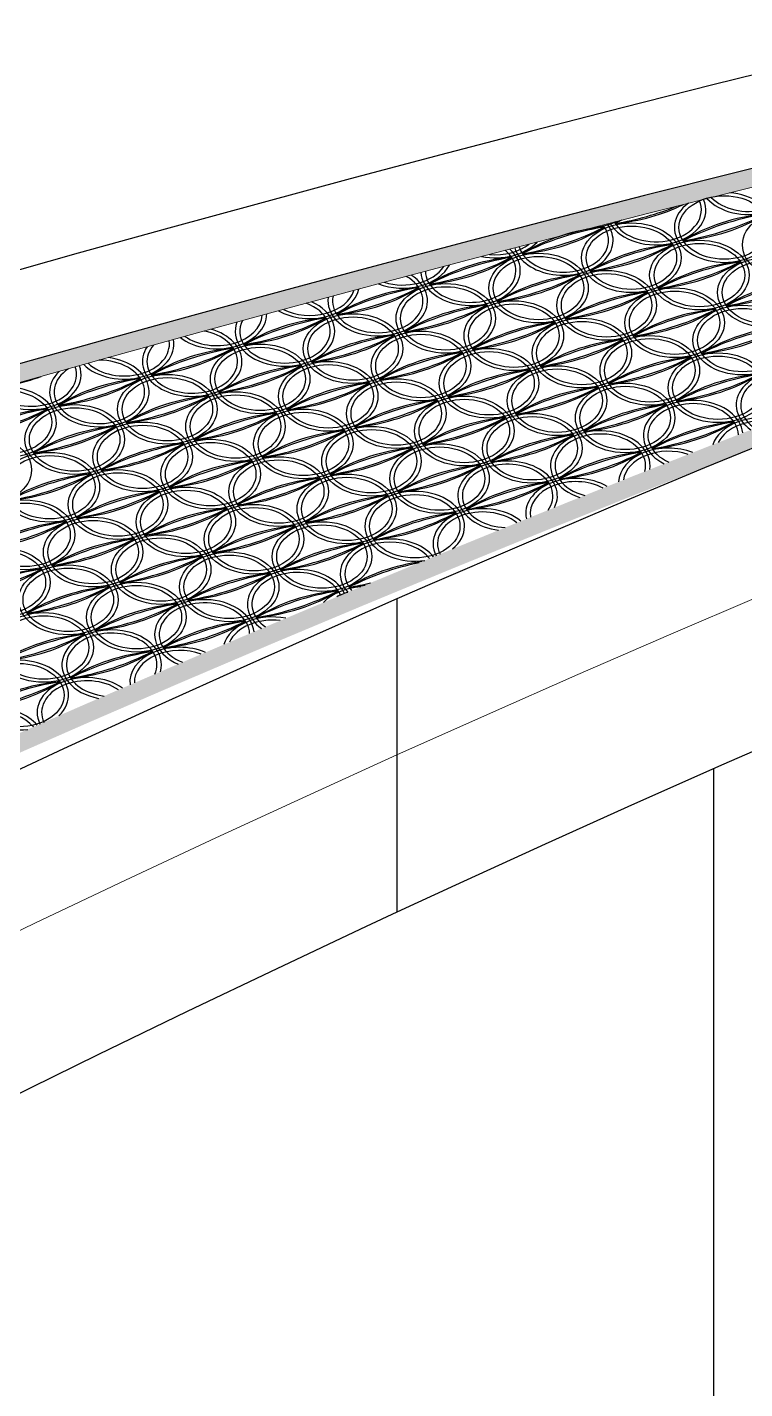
# Model space of a CAD drawing. Extents: x 1767995 to 4174245, y 542814 to 862564.
# Drawn here: x 3915249 to 3923178, y 594381 to 609420 of the extents above; entities that cross this region are included whole.
import ezdxf

# ---------------------------------------------------------------- set-up
doc = ezdxf.new("R2010")
doc.units = 0
doc.header["$LTSCALE"] = 3500
doc.layers.add('标注', color=3, linetype='Continuous', lineweight=18)
doc.layers.add('桥 构造粗实', color=1, linetype='Continuous', lineweight=30)

# ---------------------------------------------------------------- blocks, each defined once
blk = doc.blocks.new('332323')
at = {"color": 8}
for centre, major_axis, start_param, end_param in [((38927, 22934), (550, 0), 3.708231, 6.403889), ((38927, 22934), (500, 0), 3.73062, 6.381344), ((37901, 22599), (-550, 0), 6.668603, 9.737415), ((38653, 22407), (-550, 0), 5.514242, 10.887587), ((38653, 22407), (-500, 0), 3.141593, 9.424778), ((37901, 22599), (500, 0), 3.530358, 6.592391), ((37216, 23628), (-1697, 0), 1.707987, 2.191015), ((36864, 24156), (2505, 0), -1.335396, -1.04193), ((36876, 22264), (550, 0), 3.357954, 6.775505), ((36876, 22264), (500, 0), 3.343786, 6.789649), ((37561, 21236), (-1697, 0), -1.433605, -0.835323), ((37913, 20707), (-2505, 0), -1.335396, -0.933532), ((36191, 23293), (1697, 0), -1.433605, -0.835323), ((35839, 23822), (-2505, 0), 1.806196, 2.208061), ((37628, 22073), (-550, 0), 3.141593, 9.424778), ((37628, 22073), (-500, 0), 3.141593, 9.424778), ((37150, 22791), (550, 0), 4.825607, 5.30309), ((38939, 21042), (-2505, 0), -0.969398, -0.933532), ((38587, 21570), (1697, 0), 2.266954, 2.30627), ((39338, 21379), (1697, 0), 1.707987, 2.30627), ((39691, 20850), (-2505, 0), -1.335396, -0.933532), ((37968, 23436), (1697, 0), -1.433605, -0.835323), ((37616, 23965), (-2505, 0), 1.806196, 2.208061), ((38380, 21881), (-550, 0), 3.141593, 9.424778), ((35851, 21930), (550, 0), 3.195824, 6.948231), ((35851, 21930), (500, 0), 3.163874, 6.980221), ((36124, 22456), (-550, 0), 7.573465, 8.848433), ((36602, 21738), (-550, 0), 3.141593, 9.424778), ((36124, 22456), (-500, 0), 7.724408, 8.69749), ((38313, 21044), (1697, 0), 1.707987, 2.30627), ((38665, 20515), (2505, 0), 1.806196, 2.208061), ((36943, 23101), (-1697, 0), 1.707987, 2.30627), ((36590, 23630), (2505, 0), -1.335396, -0.933532), ((38380, 21881), (-500, 0), 3.141593, 9.424778), ((35099, 22121), (550, 0), 4.20635, 5.94234), ((35099, 22121), (500, 0), 4.294459, 5.854232), ((36536, 20901), (-1697, 0), -1.433605, -0.835323), ((36888, 20372), (2505, 0), 1.806196, 2.208061), ((35165, 22958), (-1697, 0), 1.707987, 2.30627), ((34813, 23487), (2505, 0), -1.335396, -0.933532), ((36602, 21738), (-500, 0), 3.141593, 9.424778), ((39065, 20853), (-1697, 0), -1.433605, -0.835323), ((39417, 20324), (-2505, 0), -1.335396, -0.933532), ((37694, 22910), (-1697, 0), 1.707987, 2.30627), ((37342, 23439), (2505, 0), -1.335396, -0.933532), ((34825, 21595), (-550, 0), 6.177918, 10.259943), ((34825, 21595), (-500, 0), 6.126137, 10.311856), ((37288, 20709), (1697, 0), 1.707987, 2.30627), ((37640, 20181), (-2505, 0), -1.335396, -0.933532), ((35917, 22767), (1697, 0), -1.433605, -0.835323), ((35565, 23295), (-2505, 0), 1.806196, 2.208061), ((39816, 20661), (-1697, 0), -1.433605, -0.835323), ((40169, 20132), (-2505, 0), -1.335396, -0.933532), ((38446, 22718), (1697, 0), -1.433605, -0.835323), ((38094, 23247), (-2505, 0), 1.806196, 2.208061), ((34074, 21786), (-550, 0), 7.174724, 9.268252), ((34074, 21786), (500, 0), 4.091344, 6.067914), ((35510, 20566), (-1697, 0), -1.433605, -0.835323), ((35863, 20038), (2505, 0), 1.806196, 2.208061), ((34140, 22623), (-1697, 0), 1.707987, 2.30627), ((33788, 23152), (2505, 0), -1.335396, -0.933532), ((38039, 20518), (-1697, 0), -1.433605, -0.835323), ((38392, 19989), (-2505, 0), -1.335396, -0.933532), ((36669, 22575), (-1697, 0), 1.707987, 2.30627), ((36317, 23104), (-2505, 0), 1.806196, 2.208061), ((38106, 21355), (-550, 0), 3.141593, 9.424778), ((38106, 21355), (-500, 0), 3.141593, 9.424778), ((33800, 21260), (-550, 0), 6.016498, 10.43208), ((33800, 21260), (500, 0), 2.79843, 7.367271), ((36262, 20375), (1697, 0), 1.707987, 2.30627), ((36615, 19846), (-2505, 0), -1.335396, -0.933532), ((34892, 22432), (-1697, 0), 1.707987, 2.30627), ((34540, 22961), (-2505, 0), 1.806196, 2.208061), ((38858, 21163), (-550, 0), 3.141593, 9.424778), ((38858, 21163), (-500, 0), 3.141593, 9.424778), ((33048, 21452), (-550, 0), 7.02969, 9.423998), ((33048, 21452), (-500, 0), 7.068747, 9.384591), ((34485, 20232), (-1697, 0), -1.433605, -0.835323), ((34837, 19703), (2505, 0), 1.806196, 2.208061), ((33115, 22289), (1697, 0), -1.433605, -0.835323), ((32762, 22818), (2505, 0), -1.335396, -0.933532), ((34552, 21069), (-550, 0), 3.141593, 9.424778), ((34552, 21069), (-500, 0), 3.141593, 9.424778), ((37014, 20183), (1697, 0), 1.707987, 2.30627), ((37366, 19654), (-2505, 0), -1.335396, -0.933532), ((35644, 22240), (-1697, 0), 1.707987, 2.30627), ((35291, 22769), (2505, 0), -1.335396, -0.933532), ((37081, 21020), (-550, 0), 3.141593, 9.424778), ((37081, 21020), (-500, 0), 3.141593, 9.424778), ((38791, 20326), (1697, 0), 1.707987, 2.30627), ((39143, 19798), (2505, 0), 1.806196, 2.208061), ((37421, 22384), (-1697, 0), 1.707987, 2.30627), ((37068, 22912), (2505, 0), -1.335396, -0.933532), ((32775, 20926), (-550, 0), 5.846708, 10.612839), ((32775, 20926), (-500, 0), 5.734024, 10.726272), ((35237, 20040), (1697, 0), 1.707987, 2.30627), ((35589, 19511), (-2505, 0), -1.335396, -0.933532), ((33866, 22097), (-1697, 0), 1.707987, 2.30627), ((33514, 22626), (2505, 0), -1.335396, -0.933532), ((39543, 20135), (1697, 0), 1.707987, 2.30627), ((39895, 19606), (-2505, 0), -1.335396, -0.933532), ((38173, 22192), (-1697, 0), 1.707987, 2.30627), ((37820, 22721), (2505, 0), -1.335396, -0.933532), ((32023, 21117), (550, 0), 3.762296, 6.418697), ((32023, 21117), (500, 0), 3.786735, 6.39401), ((33460, 19897), (1697, 0), 1.707987, 2.30627), ((33812, 19368), (2505, 0), 1.806196, 2.208061), ((32089, 21954), (1697, 0), -1.433605, -0.835323), ((31737, 22483), (2505, 0), -1.335396, -0.933532), ((33526, 20734), (-550, 0), 3.141593, 9.424778), ((33526, 20734), (-500, 0), 3.141593, 9.424778), ((37766, 19992), (-1697, 0), -1.433605, -0.835323), ((38118, 19463), (-2505, 0), -1.335396, -0.933532), ((36395, 22049), (-1697, 0), 1.707987, 2.30627), ((36043, 22578), (2505, 0), -1.335396, -0.933532), ((31749, 20591), (-550, 0), 5.655697, 10.815519), ((31749, 20591), (-500, 0), 5.467619, 11.003793), ((34278, 20542), (-550, 0), 3.141593, 9.424778), ((35989, 19849), (-1697, 0), -1.433605, -0.835323), ((36341, 19320), (2505, 0), 1.806196, 2.208061), ((34618, 21906), (-1697, 0), 1.707987, 2.30627), ((34266, 22435), (-2505, 0), 1.806196, 2.208061), ((38518, 19800), (-1697, 0), -1.433605, -0.835323), ((38870, 19271), (-2505, 0), -1.335396, -0.933532), ((37147, 21857), (1697, 0), -1.433605, -0.835323), ((36795, 22386), (-2505, 0), 1.806196, 2.208061), ((30997, 20782), (-550, 0), 6.792787, 9.681743), ((30997, 20782), (-500, 0), 6.805158, 9.669192), ((30312, 21811), (-1697, 0), 1.849441, 2.057414), ((34212, 19705), (1697, 0), 1.707987, 2.30627), ((34564, 19177), (-2505, 0), -1.335396, -0.933532), ((32841, 21763), (-1697, 0), 1.707987, 2.30627), ((32489, 22291), (-2505, 0), 1.806196, 2.208061), ((36740, 19657), (-1697, 0), -1.433605, -0.835323), ((37093, 19128), (2505, 0), 1.806196, 2.208061), ((35370, 21714), (-1697, 0), 1.707987, 2.30627), ((35018, 22243), (-2505, 0), 1.806196, 2.208061), ((39269, 19609), (1697, 0), 1.707987, 2.30627), ((39622, 19080), (2505, 0), 1.806196, 2.208061), ((37899, 21666), (-1697, 0), 1.707987, 2.30627), ((37547, 22195), (-2505, 0), 1.806196, 2.208061), ((39336, 20446), (-550, 0), 3.358563, 7.074144), ((39336, 20446), (500, 0), 0.187842, 3.961956), ((30724, 20256), (-550, 0), 5.397825, 11.083374), ((30724, 20256), (-500, 0), 3.141593, 9.424778), ((32434, 19562), (-1697, 0), -1.433605, -0.835323), ((32787, 19033), (2505, 0), 1.806196, 2.208061), ((31064, 21619), (1697, 0), -1.433605, -0.835323), ((30712, 22148), (-2505, 0), 1.806196, 2.208061), ((34963, 19514), (1697, 0), 1.707987, 2.30627), ((35316, 18985), (-2505, 0), -1.335396, -0.933532), ((33593, 21571), (-1697, 0), 1.707987, 2.30627), ((33241, 22100), (-2505, 0), 1.806196, 2.208061), ((35030, 20351), (-550, 0), 3.141593, 9.424778), ((35030, 20351), (-500, 0), 3.141593, 9.424778), ((37492, 19466), (1697, 0), 1.707987, 2.30627), ((37844, 18937), (-2505, 0), -1.335396, -0.933532), ((36122, 21523), (-1697, 0), 1.707987, 2.30627), ((35769, 22051), (2505, 0), -1.335396, -0.933532), ((37559, 20303), (-550, 0), 3.141593, 9.424778), ((37559, 20303), (-500, 0), 3.141593, 9.424778), ((33186, 19371), (1697, 0), 1.707987, 2.30627), ((33538, 18842), (-2505, 0), -1.335396, -0.933532), ((31816, 21428), (-1697, 0), 1.707987, 2.30627), ((31463, 21957), (-2505, 0), 1.806196, 2.208061), ((33253, 20208), (-550, 0), 3.141593, 9.424778), ((33253, 20208), (-500, 0), 3.141593, 9.424778), ((35715, 19322), (1697, 0), 1.707987, 2.30627), ((36067, 18794), (-2505, 0), -1.335396, -0.933532), ((34345, 21379), (-1697, 0), 1.707987, 2.30627), ((33992, 21908), (2505, 0), -1.335396, -0.933532), ((38310, 20111), (550, 0), 0.067761, 4.09548), ((38310, 20111), (500, 0), 0.020331, 4.143214), ((31409, 19228), (1697, 0), 1.707987, 2.30627), ((31761, 18699), (-2505, 0), -1.335396, -0.933532), ((30039, 21285), (-1697, 0), 1.707987, 2.30627), ((29686, 21813), (2505, 0), -1.335396, -0.933532), ((33938, 19179), (1697, 0), 1.707987, 2.30627), ((34290, 18650), (-2505, 0), -1.335396, -0.933532), ((32568, 21236), (1697, 0), -1.433605, -0.835323), ((32215, 21765), (2505, 0), -1.335396, -0.933532), ((34004, 20016), (-550, 0), 3.141593, 9.424778), ((34004, 20016), (-500, 0), 3.141593, 9.424778), ((36467, 19131), (1697, 0), 1.707987, 2.30627), ((36819, 18602), (-2505, 0), -1.335396, -0.933532), ((35096, 21188), (-1697, 0), 1.707987, 2.30627), ((34744, 21717), (2505, 0), -1.335396, -0.933532), ((38244, 19274), (1697, 0), 1.707987, 2.30627), ((38596, 18745), (-2505, 0), -1.335396, -0.933532), ((36874, 21331), (-1697, 0), 1.707987, 2.30627), ((36521, 21860), (-2505, 0), 1.806196, 2.208061), ((39062, 19919), (-550, 0), 4.386417, 6.051679), ((32161, 19036), (1697, 0), 1.707987, 2.30627), ((32513, 18507), (-2505, 0), -1.335396, -0.933532), ((30790, 21093), (1697, 0), -1.433605, -0.835323), ((30438, 21622), (-2505, 0), 1.806196, 2.208061), ((34690, 18988), (-1697, 0), -1.433605, -0.835323), ((35042, 18459), (-2505, 0), -1.335396, -0.933532), ((33319, 21045), (1697, 0), -1.433605, -0.835323), ((32967, 21574), (2505, 0), -1.335396, -0.933532), ((34756, 19825), (-550, 0), 3.141593, 9.424778), ((37285, 19776), (550, 0), 6.172145, 10.571093), ((37285, 19776), (500, 0), 6.09809, 10.645529), ((38996, 19082), (-1697, 0), -1.433605, -0.835323), ((39348, 18554), (-2505, 0), -1.335396, -0.933532), ((37625, 21140), (1697, 0), -1.433605, -0.835323), ((37273, 21668), (-2505, 0), 1.806196, 2.208061), ((39062, 19919), (-500, 0), 4.481756, 5.955386), ((32913, 18844), (-1697, 0), -1.433605, -0.835323), ((33265, 18316), (2505, 0), 1.806196, 2.208061), ((31542, 20902), (-1697, 0), 1.707987, 2.30627), ((31190, 21430), (-2505, 0), 1.806196, 2.208061), ((32979, 19682), (-550, 0), 3.141593, 9.424778), ((32979, 19682), (-500, 0), 3.141593, 9.424778), ((35508, 19633), (-550, 0), 3.141593, 9.424778), ((37219, 18939), (-1697, 0), -1.433605, -0.835323), ((37571, 18410), (2505, 0), 1.806196, 2.208061), ((35848, 20996), (-1697, 0), 1.707987, 2.30627), ((35496, 21525), (-2505, 0), 1.806196, 2.208061), ((31202, 19538), (-550, 0), 3.141593, 9.424778), ((31202, 19538), (-500, 0), 3.141593, 9.424778), ((33731, 19490), (-550, 0), 3.141593, 9.424778), ((35441, 18796), (1697, 0), 1.707987, 2.30627), ((35794, 18267), (-2505, 0), -1.335396, -0.933532), ((34071, 20853), (-1697, 0), 1.707987, 2.30627), ((33719, 21382), (-2505, 0), 1.806196, 2.208061), ((36260, 19442), (-550, 0), 9.084518, 13.955518), ((37970, 18748), (-1697, 0), -1.433605, -0.835323), ((38323, 18219), (2505, 0), 1.806196, 2.208061), ((36600, 20805), (-1697, 0), 1.707987, 2.30627), ((36248, 21334), (2505, 0), -1.335396, -0.933532), ((38037, 19585), (-550, 0), 4.201471, 6.250914), ((38037, 19585), (-500, 0), 4.263556, 6.188046), ((33664, 18653), (1697, 0), 1.707987, 2.30627), ((34017, 18124), (2505, 0), 1.806196, 2.208061), ((32294, 20710), (-1697, 0), 1.707987, 2.30627), ((31942, 21239), (-2505, 0), 1.806196, 2.208061), ((33731, 19490), (-500, 0), 3.141593, 9.424778), ((36193, 18605), (1697, 0), 1.707987, 2.30627), ((36545, 18076), (-2505, 0), -1.335396, -0.933532), ((34823, 20662), (-1697, 0), 1.707987, 2.30627), ((34471, 21191), (2505, 0), -1.335396, -0.933532), ((36260, 19442), (-500, 0), 8.958828, 14.081902), ((31887, 18510), (1697, 0), 1.707987, 2.30627), ((32239, 17981), (-2505, 0), -1.335396, -0.933532), ((30517, 20567), (-1697, 0), 1.707987, 2.30627), ((30165, 21096), (2505, 0), -1.335396, -0.933532), ((34416, 18461), (1697, 0), 1.707987, 2.30627), ((34768, 17933), (-2505, 0), -1.335396, -0.933532), ((33046, 20519), (1697, 0), -1.433605, -0.835323), ((32693, 21047), (2505, 0), -1.335396, -0.933532), ((34483, 19298), (-550, 0), 3.141593, 9.424778), ((34483, 19298), (-500, 0), 3.141593, 9.424778), ((36945, 18413), (-1697, 0), -1.433605, -0.835323), ((37297, 17884), (-2505, 0), -1.335396, -0.933532), ((35575, 20470), (-1697, 0), 1.707987, 2.30627), ((35222, 20999), (2505, 0), -1.335396, -0.933532), ((37011, 19250), (550, 0), 0.880499, 3.302499), ((37011, 19250), (500, 0), 0.918489, 3.263904), ((32639, 18318), (1697, 0), 1.707987, 2.30627), ((32991, 17789), (-2505, 0), -1.335396, -0.933532), ((31269, 20375), (1697, 0), -1.433605, -0.835323), ((30916, 20904), (-2505, 0), 1.806196, 2.208061), ((35168, 18270), (1697, 0), 1.707987, 2.30627), ((35520, 17741), (-2505, 0), -1.335396, -0.933532), ((33797, 20327), (-1697, 0), 1.707987, 2.30627), ((33445, 20856), (-2505, 0), 1.806196, 2.208061), ((35234, 19107), (-550, 0), 8.713723, 14.340804), ((33391, 18127), (1697, 0), 1.707987, 2.30627), ((33743, 17598), (-2505, 0), -1.335396, -0.933532), ((32020, 20184), (1697, 0), -1.433605, -0.835323), ((31668, 20713), (-2505, 0), 1.806196, 2.208061), ((35920, 18078), (1697, 0), 1.707987, 2.30627), ((36272, 17550), (-2505, 0), -1.335396, -0.933532), ((34549, 20136), (-1697, 0), 1.707987, 2.30627), ((34197, 20664), (2505, 0), -1.335396, -0.933532), ((35986, 18915), (-550, 0), 3.841209, 6.638405), ((35986, 18915), (-500, 0), 3.858705, 6.620365), ((31614, 17984), (1697, 0), 1.707987, 2.30627), ((31966, 17455), (2505, 0), 1.806196, 2.208061), ((30243, 20041), (1697, 0), -1.433605, -0.835323), ((29891, 20570), (2505, 0), -1.335396, -0.933532), ((31680, 18821), (-550, 0), 3.141593, 9.424778), ((31680, 18821), (-500, 0), 3.141593, 9.424778), ((34142, 17935), (1697, 0), 1.707987, 2.30627), ((34495, 17406), (2505, 0), 1.806196, 2.208061), ((32772, 19992), (-1697, 0), 1.707987, 2.30627), ((32420, 20521), (-2505, 0), 1.806196, 2.208061), ((34209, 18772), (-550, 0), 3.141593, 9.424778), ((34209, 18772), (-500, 0), 3.141593, 9.424778), ((32365, 17792), (1697, 0), 1.707987, 2.30627), ((32718, 17263), (-2505, 0), -1.335396, -0.933532), ((30995, 19849), (-1697, 0), 1.707987, 2.30627), ((30643, 20378), (2505, 0), -1.335396, -0.933532), ((34961, 18581), (-550, 0), 3.652871, 6.839822), ((30655, 18486), (-550, 0), 3.141593, 9.424778), ((30655, 18486), (-500, 0), 3.141593, 9.424778), ((34894, 17744), (1697, 0), 1.707987, 2.30627), ((35246, 17215), (2505, 0), 1.806196, 2.208061), ((33524, 19801), (1697, 0), -1.433605, -0.835323), ((33172, 20330), (2505, 0), -1.335396, -0.933532), ((34961, 18581), (-500, 0), 3.650658, 6.841479), ((33117, 17600), (1697, 0), 1.707987, 2.30627), ((33469, 17072), (-2505, 0), -1.335396, -0.933532), ((31747, 19658), (-1697, 0), 1.707987, 2.30627), ((31394, 20186), (-2505, 0), 1.806196, 2.208061), ((35646, 17552), (1697, 0), 1.76771, 2.30627), ((35998, 17023), (-2505, 0), -1.281263, -0.933532), ((31340, 17457), (-1697, 0), -1.433605, -0.835323), ((31692, 16929), (-2505, 0), -1.335396, -0.933532), ((29970, 19514), (1697, 0), -1.433605, -0.835323), ((29617, 20043), (-2505, 0), 1.806196, 2.208061), ((33869, 17409), (-1697, 0), -1.433605, -0.835323), ((34221, 16880), (2505, 0), 1.806196, 2.208061), ((32498, 19466), (1697, 0), -1.433605, -0.835323), ((32146, 19995), (-2505, 0), 1.806196, 2.208061), ((33935, 18246), (-550, 0), 3.45002, 7.05534), ((33935, 18246), (-500, 0), 3.426363, 7.078569), ((32092, 17266), (-1697, 0), -1.433605, -0.835323), ((32444, 16737), (-2505, 0), -1.335396, -0.933532), ((30721, 19323), (-1697, 0), 1.707987, 2.30627), ((30369, 19852), (2505, 0), -1.335396, -0.933532), ((32158, 18103), (-550, 0), 3.141593, 9.424778), ((32158, 18103), (-500, 0), 3.141593, 9.424778), ((34621, 17217), (1697, 0), 1.707987, 2.30627), ((34973, 16689), (-2505, 0), -1.335396, -0.933532), ((33250, 19275), (-1697, 0), 1.707987, 2.30627), ((32898, 19803), (2505, 0), -1.335396, -0.933532), ((34687, 18054), (-550, 0), 4.79907, 5.703682), ((34687, 18054), (-500, 0), 5.110285, 5.394647), ((33923, 20138), (-2505, 0), 1.806196, 1.904496), ((34276, 19609), (-1697, 0), 1.707987, 1.81427), ((32843, 17074), (1697, 0), 1.707987, 2.30627), ((33196, 16545), (-2505, 0), -1.335396, -0.933532), ((31473, 19131), (-1697, 0), 1.707987, 2.30627), ((31121, 19660), (2505, 0), -1.335396, -0.933532), ((32910, 17911), (550, 0), 0.079802, 4.155181), ((32910, 17911), (500, 0), 0.028716, 4.206267), ((31133, 17768), (-550, 0), 3.141593, 9.424778), ((31133, 17768), (-500, 0), 3.141593, 9.424778), ((33595, 16883), (1697, 0), 1.707987, 2.30627), ((33947, 16354), (-2505, 0), -1.335396, -0.933532), ((32225, 18940), (1697, 0), -1.433605, -0.835323), ((31873, 19469), (-2505, 0), 1.806196, 2.208061), ((33662, 17720), (550, 0), 1.297283, 2.933097), ((33662, 17720), (500, 0), 1.39662, 2.834202), ((31818, 16740), (1697, 0), 1.707987, 2.30627), ((32170, 16211), (-2505, 0), -1.335396, -0.933532), ((30448, 18797), (1697, 0), -1.433605, -0.835323), ((30095, 19326), (-2505, 0), 1.806196, 2.208061), ((31885, 17577), (550, 0), 6.083856, 10.730628), ((31885, 17577), (500, 0), 5.985529, 10.828955), ((32636, 17385), (-550, 0), 4.165008, 6.360754), ((32636, 17385), (-500, 0), 4.217385, 6.308513), ((30859, 17242), (-550, 0), 8.791086, 14.319607), ((32570, 16548), (1697, 0), 1.707987, 2.30627), ((32922, 16019), (2505, 0), 1.806196, 2.208061), ((31199, 18605), (-1697, 0), 1.707987, 2.30627), ((30847, 19134), (2505, 0), -1.335396, -0.933532), ((30859, 17242), (-500, 0), 3.141593, 9.424778), ((31611, 17050), (550, 0), 0.773, 3.481928), ((31544, 16213), (1697, 0), 1.707987, 2.30627), ((31897, 15685), (-2505, 0), -1.335396, -0.933532), ((30174, 18270), (-1697, 0), 1.707987, 2.30627), ((29822, 18799), (2505, 0), -1.335396, -0.933532), ((31611, 17050), (500, 0), 0.795392, 3.459568), ((30586, 16716), (-550, 0), 3.665761, 6.884629), ((30586, 16716), (-500, 0), 3.662199, 6.888152)]:
    blk.add_ellipse(centre, major_axis=major_axis, ratio=0.7, start_param=start_param, end_param=end_param, dxfattribs=at)
for centre, major_axis in [((39405, 22216), (550, 0)), ((39131, 21690), (550, 0)), ((39131, 21690), (500, 0)), ((37354, 21547), (550, 0)), ((37354, 21547), (500, 0)), ((35577, 21403), (550, 0)), ((35577, 21403), (500, 0)), ((36329, 21212), (550, 0)), ((36329, 21212), (500, 0)), ((35303, 20877), (550, 0)), ((35303, 20877), (500, 0)), ((37832, 20829), (550, 0)), ((37832, 20829), (500, 0)), ((36055, 20686), (550, 0)), ((36055, 20686), (500, 0)), ((34278, 20542), (500, 0)), ((38584, 20637), (550, 0)), ((38584, 20637), (500, 0)), ((32501, 20399), (550, 0)), ((32501, 20399), (500, 0)), ((36807, 20494), (550, 0)), ((36807, 20494), (500, 0)), ((35782, 20159), (550, 0)), ((35782, 20159), (500, 0)), ((31476, 20065), (550, 0)), ((31476, 20065), (500, 0)), ((36533, 19968), (550, 0)), ((36533, 19968), (500, 0)), ((32227, 19873), (550, 0)), ((32227, 19873), (500, 0)), ((34756, 19825), (500, 0)), ((30450, 19730), (550, 0)), ((35508, 19633), (500, 0)), ((31954, 19347), (550, 0)), ((31954, 19347), (500, 0)), ((32705, 19155), (550, 0)), ((32705, 19155), (500, 0)), ((35234, 19107), (500, 0)), ((30928, 19012), (550, 0)), ((30928, 19012), (500, 0)), ((33457, 18964), (550, 0)), ((33457, 18964), (500, 0)), ((32432, 18629), (550, 0)), ((32432, 18629), (500, 0)), ((33184, 18438), (550, 0)), ((33184, 18438), (500, 0)), ((31406, 18294), (550, 0)), ((31406, 18294), (500, 0))]:
    blk.add_ellipse(centre, major_axis=major_axis, ratio=0.7, dxfattribs=at)

msp = doc.modelspace()

# ---------------------------------------------------------------- hatches: boundary and pattern name
h = msp.add_hatch(color=8)
h.paths.add_polyline_path([(3869156.9, 588473.7), (3870155.4, 588937.3), (3871153.9, 589397), (3872152.4, 589852.7), (3873150.9, 590304.4), (3874149.4, 590752.1), (3875147.8, 591195.8), (3876146.3, 591635.5), (3877144.8, 592071.3), (3878143.2, 592503.1), (3879141.7, 592930.9), (3880140.1, 593354.7), (3881138.6, 593774.5), (3882137, 594190.4), (3883135.4, 594602.2), (3884133.9, 595010.1), (3885132.3, 595414), (3886130.7, 595813.9), (3887129.1, 596209.9), (3888127.5, 596601.8), (3889125.9, 596989.8), (3890124.2, 597373.8), (3891122.6, 597753.8), (3892121, 598129.8), (3893119.3, 598501.9), (3894117.7, 598870), (3895116, 599234), (3896114.4, 599594.1), (3897112.7, 599950.3), (3898111, 600302.4), (3899109.4, 600650.6), (3900107.7, 600994.7), (3901106, 601334.9), (3902104.3, 601671.2), (3903102.6, 602003.4), (3904100.9, 602331.7), (3905099.2, 602655.9), (3906097.4, 602976.2), (3907095.7, 603292.5), (3908094, 603604.9), (3909092.2, 603913.2), (3910090.5, 604217.6), (3911088.8, 604518), (3912087, 604814.4), (3913085.2, 605106.8), (3914083.5, 605395.3), (3915081.7, 605679.7), (3916079.9, 605960.2), (3917078.1, 606236.7), (3918076.3, 606509.3), (3919074.6, 606777.8), (3920072.8, 607042.4), (3921070.9, 607303), (3922069.1, 607559.6), (3923067.3, 607812.2), (3924065.5, 608060.9), (3925063.7, 608305.5), (3926061.8, 608546.2), (3927060, 608782.9), (3928058.2, 609015.7), (3929056.3, 609244.4), (3930054.5, 609469.2), (3931052.6, 609690), (3932050.8, 609906.8), (3933048.9, 610119.6), (3934047, 610328.5), (3935045.1, 610533.4), (3936043.3, 610734.3), (3937041.4, 610931.2), (3938039.5, 611124.1), (3939037.6, 611313.1), (3940035.7, 611498.1), (3941033.8, 611679.1), (3942031.9, 611856.1), (3942852.8, 611998.4, -0.9291183), (3942997.4, 611213.8), (3942945.6, 611200.2), (3941945.6, 610932.5), (3940945.6, 610658.4), (3939945.6, 610378), (3938945.6, 610091.2), (3937945.6, 609798.1), (3936945.6, 609498.7), (3935945.6, 609192.9), (3934945.6, 608880.8), (3933945.6, 608562.4), (3932945.6, 608237.6), (3931945.6, 607906.6), (3930945.6, 607569.1), (3929945.6, 607225.4), (3928945.6, 606875.3), (3927945.6, 606518.9), (3926945.6, 606156.1), (3925945.6, 605787.1), (3924945.6, 605411.7), (3923945.6, 605029.9), (3922945.6, 604641.9), (3921945.6, 604247.5), (3920945.6, 603846.8), (3919945.6, 603439.8), (3918945.6, 603026.4), (3917945.6, 602606.8), (3916945.6, 602180.8), (3915945.6, 601748.5), (3914945.6, 601309.8), (3913945.6, 600864.8), (3912945.6, 600413.6), (3911945.6, 599956), (3910945.6, 599492), (3909945.6, 599021.8), (3908945.6, 598545.2), (3907945.6, 598062.3), (3906945.6, 597573.1), (3905945.6, 597077.6), (3904945.6, 596575.8), (3903945.6, 596067.6), (3902945.6, 595553.1), (3901945.6, 595032.3), (3900945.6, 594505.2), (3899945.6, 593971.8), (3898945.6, 593432), (3897945.6, 592886), (3896945.6, 592333.6), (3895945.6, 591774.9), (3894945.6, 591209.9), (3893945.6, 590638.6), (3892945.6, 590061), (3891945.6, 589477), (3890945.6, 588886.7), (3889945.6, 588290.2), (3888945.6, 587687.3), (3887945.6, 587078.1), (3886945.6, 586462.6), (3886689.7, 586303.5), (3865950, 586114.4, -0.7595159), (3865736.4, 586854.8), (3866161.3, 587058.9), (3867159.8, 587534.5), (3868158.3, 588006.1)])
h.paths.add_polyline_path([(3886840.3, 586632.7), (3886631.7, 586502.9), (3865948.2, 586314.3, -0.7425297), (3865834.1, 586679.9), (3866247.6, 586878.4), (3867245.5, 587353.8), (3868243.5, 587825.1), (3869241.4, 588292.4), (3870239.3, 588755.8), (3871237.2, 589215.2), (3872235.1, 589670.6), (3873233, 590122), (3874230.9, 590569.4), (3875228.8, 591012.9), (3876226.6, 591452.4), (3877224.5, 591887.9), (3878222.3, 592319.4), (3879220.1, 592746.9), (3880218, 593170.4), (3881215.8, 593590), (3882213.6, 594005.6), (3883211.4, 594417.2), (3884209.2, 594824.8), (3885207, 595228.5), (3886204.7, 595628.1), (3887202.5, 596023.8), (3888200.2, 596415.5), (3889198, 596803.3), (3890195.7, 597187), (3891193.4, 597566.8), (3892191.1, 597942.5), (3893188.8, 598314.4), (3894186.5, 598682.2), (3895184.2, 599046), (3896181.9, 599405.9), (3897179.6, 599761.8), (3898177.2, 600113.7), (3899174.9, 600461.6), (3900172.5, 600805.6), (3901170.2, 601145.5), (3902167.8, 601481.5), (3903165.4, 601813.5), (3904163, 602141.5), (3905160.6, 602465.6), (3906158.2, 602785.7), (3907155.8, 603101.8), (3908153.4, 603413.9), (3909150.9, 603722), (3910148.5, 604026.2), (3911146, 604326.4), (3912143.6, 604622.6), (3913141.1, 604914.8), (3914138.6, 605203), (3915136.2, 605487.3), (3916133.7, 605767.6), (3917131.2, 606043.9), (3918128.7, 606316.2), (3919126.2, 606584.6), (3920123.6, 606849), (3921121.1, 607109.4), (3922118.6, 607365.8), (3923116, 607618.2), (3924113.5, 607866.7), (3925110.9, 608111.2), (3926108.4, 608351.7), (3927105.8, 608588.3), (3928103.2, 608820.8), (3929100.6, 609049.4), (3930098, 609274), (3931095.4, 609494.6), (3932092.8, 609711.3), (3933090.2, 609924), (3934087.6, 610132.7), (3935085, 610337.4), (3936082.4, 610538.1), (3937079.7, 610734.9), (3938077.1, 610927.7), (3939074.4, 611116.5), (3940071.8, 611301.4), (3941069.1, 611482.2), (3942066.5, 611659.1), (3942844.7, 611794, -1.0024675), (3942946.8, 611407.3), (3942894.4, 611393.6), (3941893.3, 611125.5), (3940892.1, 610851.1), (3939891, 610570.4), (3938889.9, 610283.3), (3937888.7, 609989.9), (3936887.6, 609690.1), (3935886.5, 609384), (3934885.4, 609071.6), (3933884.3, 608752.8), (3932883.2, 608427.7), (3931882.1, 608096.2), (3930881.1, 607758.5), (3929880, 607414.3), (3928878.9, 607063.9), (3927877.9, 606707.1), (3926876.8, 606344), (3925875.8, 605974.5), (3924874.7, 605598.7), (3923873.7, 605216.6), (3922872.7, 604828.2), (3921871.7, 604433.4), (3920870.7, 604032.3), (3919869.7, 603624.8), (3918868.7, 603211.1), (3917867.7, 602791), (3916866.7, 602364.6), (3915865.7, 601931.8), (3914864.7, 601492.8), (3913863.8, 601047.4), (3912862.8, 600595.6), (3911861.9, 600137.6), (3910860.9, 599673.2), (3909860, 599202.5), (3908859, 598725.5), (3907858.1, 598242.2), (3906857.2, 597752.5), (3905856.3, 597256.6), (3904855.4, 596754.3), (3903854.5, 596245.7), (3902853.6, 595730.7), (3901852.7, 595209.5), (3900851.9, 594681.9), (3899851, 594148), (3898850.1, 593607.8), (3897849.3, 593061.3), (3896848.4, 592508.4), (3895847.6, 591949.3), (3894846.8, 591383.8), (3893845.9, 590812), (3892845.1, 590233.9), (3891844.3, 589649.5), (3890843.5, 589058.7), (3889842.7, 588461.7), (3888841.9, 587858.3), (3887841.1, 587248.6)], flags=16)

# ---------------------------------------------------------------- linework, layer by layer
at = {"layer": '标注', "color": 8, "ltscale": 550}
for points in [[(3923334, 603131.2), (3922334, 602704.3), (3921334, 602270.6), (3920334, 601830), (3919334, 601382.6), (3919334, 601382.6)], [(3919334, 601382.6), (3918334, 600928.4), (3917334, 600467.3), (3916334, 599999.4), (3915334, 599524.7), (3914334, 599043.1), (3913334, 598554.8), (3912334, 598059.6), (3911334, 597557.5), (3910334, 597048.6), (3909334, 596532.9), (3908334, 596010.4), (3907334, 595481), (3906334, 594944.8), (3905334, 594401.8), (3904334, 593852), (3903334, 593295.3), (3902334, 592731.8), (3901334, 592161.4)]]:
    msp.add_lwpolyline(points, dxfattribs=at)
at = {"layer": '桥 构造粗实'}
for p, q in [((3919334, 603104.6), (3919334, 599643.7)), ((3919334, 603104.6), (3919334, 599643.7)), ((3922834, 601229.2), (3922834, 585008.8))]:
    msp.add_line(p, q, dxfattribs=at)
for points in [[(3923825.6, 609031.7), (3922823.8, 608782.1), (3921822, 608528.6), (3920820.2, 608271), (3919818.4, 608009.5), (3918816.6, 607744), (3917814.8, 607474.5), (3916813, 607200.9), (3915811.2, 606923.5), (3914809.4, 606642), (3913807.6, 606356.5), (3912805.9, 606067), (3911804.1, 605773.5), (3910802.4, 605476.1), (3909800.6, 605174.7), (3908798.9, 604869.2), (3907797.1, 604559.8), (3906795.4, 604246.4), (3905793.7, 603929), (3904791.9, 603607.6), (3903790.2, 603282.2), (3902788.5, 602952.8), (3901786.8, 602619.4), (3900785.1, 602282.1)], [(3924065.5, 608060.9), (3923067.3, 607812.2), (3922069.1, 607559.6), (3921070.9, 607303), (3920072.8, 607042.4), (3919074.6, 606777.8), (3918076.3, 606509.3), (3917078.1, 606236.7), (3916079.9, 605960.2), (3915081.7, 605679.7), (3914083.5, 605395.3), (3913085.2, 605106.8), (3912087, 604814.4), (3911088.8, 604518), (3910090.5, 604217.6), (3909092.2, 603913.2), (3908094, 603604.9), (3907095.7, 603292.5), (3906097.4, 602976.2), (3905099.2, 602655.9), (3904100.9, 602331.7), (3903102.6, 602003.4), (3902104.3, 601671.2), (3901106, 601334.9)], [(3923744.1, 604967), (3922732.5, 604551.6), (3921720.8, 604129.2), (3920709.1, 603699.9), (3919697.4, 603263.8), (3919334, 603104.6)], [(3919334, 603104.6), (3918685.7, 602820.7), (3917673.9, 602370.7), (3916662.1, 601913.9), (3915650.3, 601450.1), (3914638.4, 600979.5), (3913626.5, 600501.9), (3912614.6, 600017.4), (3911602.7, 599526.1), (3910590.8, 599027.9), (3909578.8, 598522.7), (3908566.9, 598010.7), (3907554.9, 597491.8), (3906542.9, 596965.9), (3905530.8, 596433.2), (3904518.8, 595893.6), (3903506.8, 595347.1), (3902494.7, 594793.7), (3901482.6, 594233.5), (3900470.5, 593666.3)], [(3923935.5, 601710.8), (3922947.2, 601279.4), (3921958.8, 600841.2), (3920970.6, 600396.2), (3919982.3, 599944.5), (3919334, 599643.7)], [(3919334, 599643.7), (3918994.1, 599486), (3918005.9, 599020.7), (3917017.7, 598548.7), (3916029.6, 598069.9), (3915041.4, 597584.4), (3914053.3, 597092.1), (3913065.2, 596593), (3912077.2, 596087.2), (3911089.1, 595574.6), (3910101.1, 595055.2), (3909113.1, 594529), (3908125.1, 593996.1), (3907137.1, 593456.5), (3906149.2, 592910), (3905161.2, 592356.8), (3904173.3, 591796.8), (3903185.4, 591230.1), (3902197.4, 590656.5), (3901209.5, 590076.2)]]:
    msp.add_lwpolyline(points, dxfattribs=at)
at = {"layer": '桥 构造粗实', "color": 252, "lineweight": 15}
msp.add_lwpolyline([(3924113.5, 607866.7), (3923116, 607618.2), (3922118.6, 607365.8), (3921121.1, 607109.4), (3920123.6, 606849), (3919126.2, 606584.6), (3918128.7, 606316.2), (3917131.2, 606043.9), (3916133.7, 605767.6), (3915136.2, 605487.3), (3914138.6, 605203), (3913141.1, 604914.8), (3912143.6, 604622.6), (3911146, 604326.4), (3910148.5, 604026.2), (3909150.9, 603722), (3908153.4, 603413.9), (3907155.8, 603101.8), (3906158.2, 602785.7), (3905160.6, 602465.6), (3904163, 602141.5), (3903165.4, 601813.5), (3902167.8, 601481.5), (3901170.2, 601145.5)], dxfattribs=at)

# ---------------------------------------------------------------- block references
msp.add_blockref('332323', (3884296.8, 584801))

doc.saveas('drawing.dxf')
